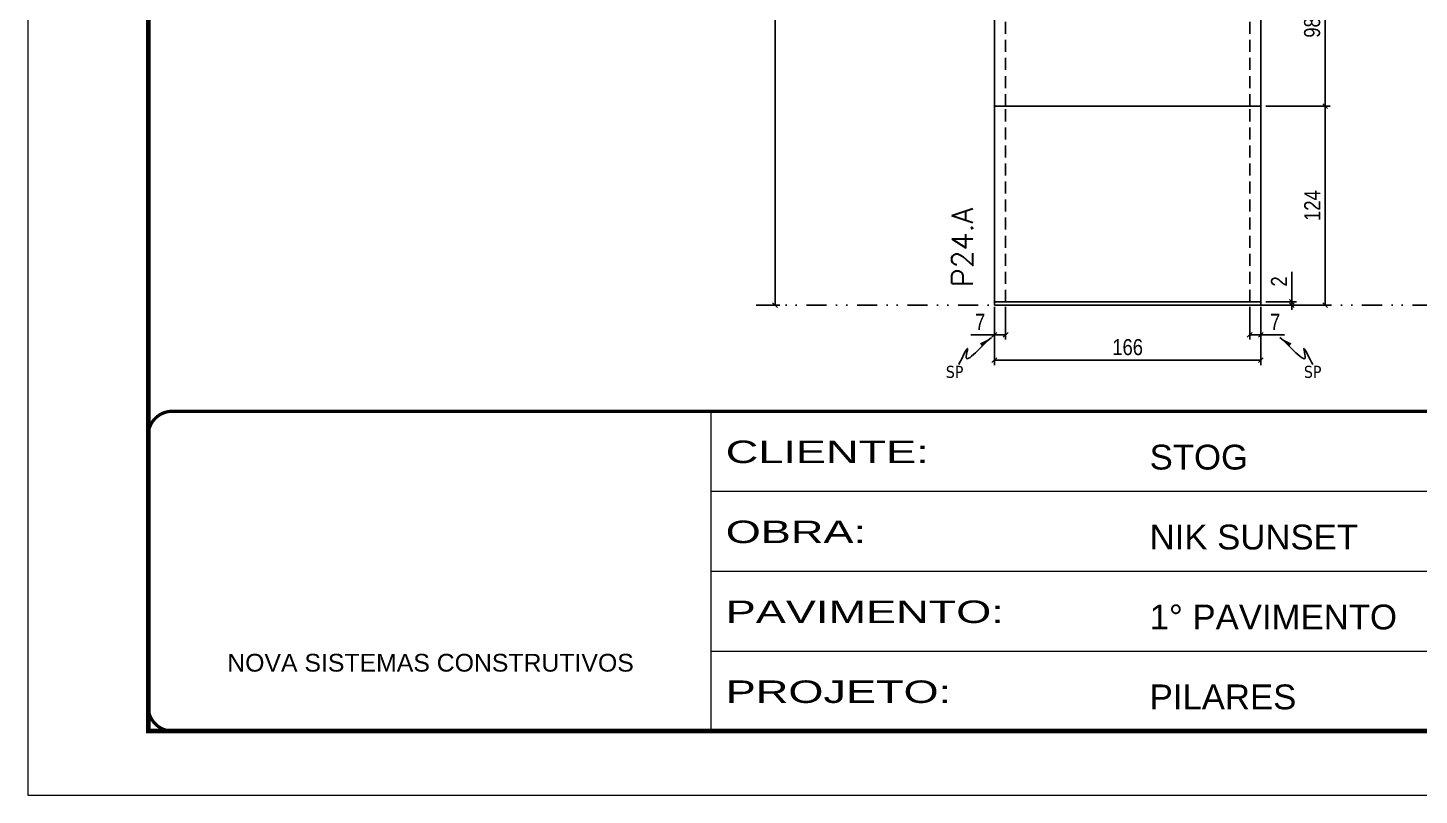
# Model space of a CAD drawing. Header units: millimetres. Extents: x 787 to 8287, y -592 to 17063.
# Drawn here: x 1425 to 2292, y 4003 to 4481 of the extents above; entities that cross this region are included whole.
import ezdxf

# ---------------------------------------------------------------- set-up
doc = ezdxf.new("R2010")
doc.units = ezdxf.units.MM
for name, pattern in [('CONTINUO', [0]), ('DASHED', [0.75, 0.5, -0.25]), ('DIVIDE2', [0.625, 0.25, -0.125, 0, -0.125, 0, -0.125]), ('HIDDEN', [0.375, 0.25, -0.125])]:
    doc.linetypes.add(name, pattern=pattern)
for name, color, linetype in [('COTA', 241, 'Continuous'), ('Nível', 160, 'Continuous'), ('Painéis', 200, 'Continuous'), ('Sarrafo de Pressão', 42, 'HIDDEN'), ('texto', 7, 'Continuous')]:
    doc.layers.add(name, color=color, linetype=linetype)
for name, color, linetype, lineweight in [('Folhas', 255, 'Continuous', 9), ('SARRAFO DE PRESSAO', 251, 'DASHED', 9), ('Texto Seção', 7, 'Continuous', 15)]:
    doc.layers.add(name, color=color, linetype=linetype, lineweight=lineweight)
doc.styles.add('ARIAL', font='arial.ttf')
doc.styles.add('COTA TECNICA', font='techl___.ttf', dxfattribs={"height": 10})
doc.styles.add('COTA TECNICA-50', font='techl___.ttf', dxfattribs={"height": 10})
doc.styles.add('REGUA-120', font='ROMANS.shx', dxfattribs={"height": 15})
doc.styles.get("Standard").update_dxf_attribs({"font": 'arial.ttf'})
doc.styles.add('Tecnologia', font='')
doc.styles.get('Tecnologia').set_extended_font_data('Forgotten Futurist')
doc.dimstyles.new('COTA PAINEL-50', dxfattribs={"dimtxt": 10, "dimasz": 3, "dimexe": 3, "dimexo": 3, "dimgap": 3, "dimtad": 1, "dimdec": 1, "dimzin": 12, "dimdsep": 46, "dimtxsty": 'COTA TECNICA-50', "dimblk1": 'OBLIQUE', "dimblk2": 'OBLIQUE', "dimsah": 1, "dimcen": 0.9, "dimclrd": 4, "dimclre": 4, "dimclrt": 240, "dimadec": 1, "dimazin": 3, "dimtfac": 1, "dimtdec": 1, "dimtmove": 0, "dimatfit": 3, "dimfxl": 0, "dimtolj": 1, "dimtzin": 12, "dimarcsym": 0})
doc.dimstyles.new('PAINEL', dxfattribs={"dimtxt": 10, "dimasz": 3, "dimexe": 3, "dimexo": 3, "dimgap": 3, "dimtad": 1, "dimdec": 1, "dimzin": 12, "dimdsep": 46, "dimtxsty": 'COTA TECNICA', "dimblk1": 'OBLIQUE', "dimblk2": 'OBLIQUE', "dimsah": 1, "dimcen": 0.9, "dimclrd": 4, "dimclre": 4, "dimclrt": 240, "dimadec": 1, "dimazin": 3, "dimtfac": 1, "dimtdec": 1, "dimtmove": 0, "dimatfit": 3, "dimfxl": 0, "dimtolj": 1, "dimtzin": 12, "dimarcsym": 0})
doc.dimstyles.get("Standard").update_dxf_attribs({"dimtxt": 0.18, "dimasz": 0.18, "dimexe": 0.18, "dimexo": 0.0625, "dimgap": 0.09, "dimtad": 0, "dimtih": 1, "dimtoh": 1, "dimdec": 4, "dimzin": 0, "dimdsep": 46, "dimtxsty": 'Standard', "dimcen": 0.09, "dimadec": 0, "dimazin": 0, "dimtfac": 1, "dimtdec": 4, "dimtofl": 0, "dimtmove": 0, "dimatfit": 3, "dimfxl": 0, "dimtolj": 1, "dimtzin": 0, "dimarcsym": 0})

# ---------------------------------------------------------------- blocks, each defined once
blk = doc.blocks.new('9999999999')
at = {"color": 30, "linetype": 'CONTINUO'}
for p, q in [((98564.56, 34230.21), (98564.56, 34429.45)), ((98564.56, 34379.64), (99583.98, 34379.64)), ((98564.56, 34329.83), (99487.98, 34329.83)), ((98564.56, 34280.02), (99487.98, 34280.02))]:
    blk.add_line(p, q, dxfattribs=at)
at = {"color": 30, "linetype": 'CONTINUO', "const_width": 2}
blk.add_lwpolyline([(99583.98, 34230.21), (99583.98, 34414.45, 0.414214), (99568.98, 34429.45), (98228.98, 34429.45, 0.414214), (98213.98, 34414.45), (98213.98, 34245.21, 0.414214), (98228.98, 34230.21), (99583.98, 34230.21)], format="xyb", dxfattribs=at)
at = {"layer": 'Folhas'}
blk.add_lwpolyline([(98138.98, 34190.21), (99623.98, 34190.21), (99623.98, 35240.21), (98138.98, 35240.21)], close=True, dxfattribs=at)
at = {"layer": 'Folhas', "color": 30, "const_width": 3}
blk.add_lwpolyline([(98213.98, 34230.21), (99583.98, 34230.21), (99583.98, 35200.21), (98213.98, 35200.21)], close=True, dxfattribs=at)
at = {"color": 7, "linetype": 'Continuous', "ltscale": 5, "style": 'ARIAL'}
for s, height, p in [('STOG', 15.483, (98837.68, 34393.13)), ('NIK SUNSET', 15.483, (98837.68, 34343.32)), ('1° PAVIMENTO', 15.4829, (98837.68, 34293.51)), ('NOVA SISTEMAS CONSTRUTIVOS', 11.0592, (98263.19, 34267.21)), ('PILARES', 15.483, (98837.68, 34243.7))]:
    blk.add_text(s, height=height, dxfattribs=at).set_placement(p)
at = {"layer": 'Folhas', "color": 7, "style": 'Tecnologia', "width": 1.5}
for s, p in [('CLIENTE:', (98573.65, 34397.17)), ('OBRA:', (98573.65, 34347.31)), ('PAVIMENTO:', (98573.65, 34297.5)), ('PROJETO:', (98573.65, 34247.69))]:
    blk.add_text(s, height=14, dxfattribs=at).set_placement(p)
blk = doc.blocks.new('_Oblique')
at = {"color": 0, "linetype": 'ByBlock', "lineweight": -2}
blk.add_line((-0.5, -0.5), (0.5, 0.5), dxfattribs=at)
blk = doc.blocks.new('*D1318')
at = {"layer": 'COTA', "color": 4, "lineweight": -2}
for p, q in [((1882.04, 4731.1), (1893.89, 4731.1)), ((1890.89, 4308.1), (1890.89, 4731.1)), ((1882.04, 4308.1), (1893.89, 4308.1))]:
    blk.add_line(p, q, dxfattribs=at)
at = {"layer": 'Defpoints', "color": 0}
for p in [(1879.04, 4731.1), (1890.89, 4731.1), (1879.04, 4308.1)]:
    blk.add_point(p, dxfattribs=at)
at = {"layer": 'COTA', "color": 4, "lineweight": -2, "xscale": 3, "yscale": 3, "zscale": 3}
for p, rotation in [((1890.89, 4731.1), 90), ((1890.89, 4308.1), 270)]:
    blk.add_blockref('_Oblique', p, dxfattribs=dict(at, rotation=rotation))
at = {"layer": 'COTA', "color": 240, "insert": (1882.68, 4519.6), "char_height": 10, "attachment_point": 5, "rotation": 90, "style": 'COTA TECNICA-50'}
blk.add_mtext('\\A1;423', dxfattribs=at)
blk = doc.blocks.new('*D625')
at = {"layer": 'COTA', "color": 4, "lineweight": -2}
for p, q in [((2027.5, 4307.1), (2027.5, 4270.74)), ((2193.5, 4307.1), (2193.5, 4270.74)), ((2193.5, 4273.74), (2027.5, 4273.74))]:
    blk.add_line(p, q, dxfattribs=at)
at = {"layer": 'Defpoints', "color": 0}
for p in [(2027.5, 4310.1), (2193.5, 4310.1), (2027.5, 4273.74)]:
    blk.add_point(p, dxfattribs=at)
at = {"layer": 'COTA', "color": 4, "lineweight": -2, "xscale": 3, "yscale": 3, "zscale": 3, "rotation": 180}
blk.add_blockref('_Oblique', (2027.5, 4273.74), dxfattribs=at)
at = {"layer": 'COTA', "color": 4, "lineweight": -2, "xscale": 3, "yscale": 3, "zscale": 3}
blk.add_blockref('_Oblique', (2193.5, 4273.74), dxfattribs=at)
at = {"layer": 'COTA', "color": 240, "insert": (2110.5, 4281.84), "char_height": 10, "attachment_point": 5, "style": 'COTA TECNICA'}
blk.add_mtext('\\A1;166', dxfattribs=at)
blk = doc.blocks.new('*D626')
at = {"layer": 'COTA', "color": 4, "lineweight": -2}
for p, q in [((2186.5, 4307.1), (2186.5, 4286.59)), ((2193.5, 4305.1), (2193.5, 4286.59)), ((2186.5, 4289.59), (2193.5, 4289.59)), ((2193.5, 4289.59), (2208.23, 4289.59))]:
    blk.add_line(p, q, dxfattribs=at)
at = {"layer": 'Defpoints', "color": 0}
for p in [(2186.5, 4310.1), (2193.5, 4308.1), (2193.5, 4289.59)]:
    blk.add_point(p, dxfattribs=at)
at = {"layer": 'COTA', "color": 4, "lineweight": -2, "xscale": 3, "yscale": 3, "zscale": 3, "rotation": 180}
blk.add_blockref('_Oblique', (2186.5, 4289.59), dxfattribs=at)
at = {"layer": 'COTA', "color": 4, "lineweight": -2, "xscale": 3, "yscale": 3, "zscale": 3}
blk.add_blockref('_Oblique', (2193.5, 4289.59), dxfattribs=at)
at = {"layer": 'COTA', "color": 240, "insert": (2202.37, 4297.67), "char_height": 10, "attachment_point": 5, "style": 'COTA TECNICA-50'}
blk.add_mtext('\\A1;7', dxfattribs=at)
blk = doc.blocks.new('*D627')
at = {"layer": 'COTA', "color": 4, "lineweight": -2}
for p, q in [((2034.5, 4307.1), (2034.5, 4286.59)), ((2027.5, 4305.1), (2027.5, 4286.59)), ((2027.5, 4289.59), (2012.77, 4289.59)), ((2034.5, 4289.59), (2027.5, 4289.59))]:
    blk.add_line(p, q, dxfattribs=at)
at = {"layer": 'Defpoints', "color": 0}
for p in [(2027.5, 4308.1), (2034.5, 4310.1), (2027.5, 4289.59)]:
    blk.add_point(p, dxfattribs=at)
at = {"layer": 'COTA', "color": 4, "lineweight": -2, "xscale": 3, "yscale": 3, "zscale": 3, "rotation": 180}
blk.add_blockref('_Oblique', (2027.5, 4289.59), dxfattribs=at)
at = {"layer": 'COTA', "color": 4, "lineweight": -2, "xscale": 3, "yscale": 3, "zscale": 3}
blk.add_blockref('_Oblique', (2034.5, 4289.59), dxfattribs=at)
at = {"layer": 'COTA', "color": 240, "insert": (2018.64, 4297.67), "char_height": 10, "attachment_point": 5, "style": 'COTA TECNICA-50'}
blk.add_mtext('\\A1;7', dxfattribs=at)
blk = doc.blocks.new('*D628')
at = {"layer": 'COTA', "color": 4, "linetype": 'ByBlock', "lineweight": -2}
for p, q in [((2196.5, 4432.1), (2236.54, 4432.1)), ((2233.54, 4308.1), (2233.54, 4432.1)), ((2196.5, 4308.1), (2236.54, 4308.1))]:
    blk.add_line(p, q, dxfattribs=at)
at = {"layer": 'Defpoints', "color": 0, "linetype": 'ByBlock'}
for p in [(2193.5, 4432.1), (2233.54, 4432.1), (2193.5, 4308.1)]:
    blk.add_point(p, dxfattribs=at)
at = {"layer": 'COTA', "color": 4, "linetype": 'ByBlock', "lineweight": -2, "xscale": 3, "yscale": 3, "zscale": 3}
for p, rotation in [((2233.54, 4432.1), 90), ((2233.54, 4308.1), 270)]:
    blk.add_blockref('_Oblique', p, dxfattribs=dict(at, rotation=rotation))
at = {"layer": 'COTA', "color": 240, "linetype": 'ByBlock', "insert": (2225.47, 4370.1), "char_height": 10, "attachment_point": 5, "rotation": 90, "style": 'COTA TECNICA'}
blk.add_mtext('\\A1;124', dxfattribs=at)
blk = doc.blocks.new('*D629')
at = {"layer": 'COTA', "color": 4, "lineweight": -2}
for p, q in [((2212.76, 4310.1), (2212.76, 4328.9)), ((2196.5, 4310.1), (2215.76, 4310.1)), ((2196.5, 4308.1), (2215.76, 4308.1)), ((2212.76, 4308.1), (2212.76, 4310.1)), ((2212.76, 4308.1), (2212.76, 4305.1))]:
    blk.add_line(p, q, dxfattribs=at)
at = {"layer": 'Defpoints', "color": 0}
for p in [(2193.5, 4310.1), (2193.5, 4308.1), (2212.76, 4308.1)]:
    blk.add_point(p, dxfattribs=at)
at = {"layer": 'COTA', "color": 4, "lineweight": -2, "xscale": 3, "yscale": 3, "zscale": 3}
for p, rotation in [((2212.76, 4310.1), 270), ((2212.76, 4308.1), 90)]:
    blk.add_blockref('_Oblique', p, dxfattribs=dict(at, rotation=rotation))
at = {"layer": 'COTA', "color": 240, "insert": (2204.76, 4322.85), "char_height": 10, "attachment_point": 5, "rotation": 90, "style": 'COTA TECNICA-50'}
blk.add_mtext('\\A1;2', dxfattribs=at)
blk = doc.blocks.new('*D630')
at = {"layer": 'COTA', "color": 4, "linetype": 'ByBlock', "lineweight": -2}
for p, q in [((2196.5, 4432.1), (2236.54, 4432.1)), ((2233.54, 4308.1), (2233.54, 4432.1)), ((2196.5, 4308.1), (2236.54, 4308.1))]:
    blk.add_line(p, q, dxfattribs=at)
at = {"layer": 'Defpoints', "color": 0, "linetype": 'ByBlock'}
for p in [(2193.5, 4432.1), (2233.54, 4432.1), (2193.5, 4308.1)]:
    blk.add_point(p, dxfattribs=at)
at = {"layer": 'COTA', "color": 4, "linetype": 'ByBlock', "lineweight": -2, "xscale": 3, "yscale": 3, "zscale": 3}
for p, rotation in [((2233.54, 4432.1), 90), ((2233.54, 4308.1), 270)]:
    blk.add_blockref('_Oblique', p, dxfattribs=dict(at, rotation=rotation))
at = {"layer": 'COTA', "color": 240, "linetype": 'ByBlock', "insert": (2225.47, 4370.1), "char_height": 10, "attachment_point": 5, "rotation": 90, "style": 'COTA TECNICA'}
blk.add_mtext('\\A1;124', dxfattribs=at)
blk = doc.blocks.new('*D631')
at = {"layer": 'COTA', "color": 4, "lineweight": -2}
for p, q in [((2196.5, 4530.1), (2236.54, 4530.1)), ((2233.54, 4432.1), (2233.54, 4530.1)), ((2196.5, 4432.1), (2236.54, 4432.1))]:
    blk.add_line(p, q, dxfattribs=at)
at = {"layer": 'Defpoints', "color": 0}
for p in [(2193.5, 4530.1), (2233.54, 4530.1), (2193.5, 4432.1)]:
    blk.add_point(p, dxfattribs=at)
at = {"layer": 'COTA', "color": 4, "lineweight": -2, "xscale": 3, "yscale": 3, "zscale": 3}
for p, rotation in [((2233.54, 4530.1), 90), ((2233.54, 4432.1), 270)]:
    blk.add_blockref('_Oblique', p, dxfattribs=dict(at, rotation=rotation))
at = {"layer": 'COTA', "color": 240, "insert": (2225.44, 4481.1), "char_height": 10, "attachment_point": 5, "rotation": 90, "style": 'COTA TECNICA-50'}
blk.add_mtext('\\A1;98', dxfattribs=at)

msp = doc.modelspace()

# ---------------------------------------------------------------- linework, layer by layer
at = {"layer": 'Nível', "color": 4, "linetype": 'DIVIDE2', "ltscale": 50}
msp.add_line((1879.04, 4308.1), (2870.5, 4308.1), dxfattribs=at)
at = {"layer": 'Painéis'}
for p, q in [((2027.5, 4667.1), (2027.5, 4432.1)), ((2193.5, 4432.1), (2193.5, 4667.1))]:
    msp.add_line(p, q, dxfattribs=at)
for points in [[(2027.5, 4432.1), (2193.5, 4432.1), (2193.5, 4310.1), (2027.5, 4310.1)], [(2027.5, 4308.1), (2193.5, 4308.1), (2193.5, 4310.1), (2027.5, 4310.1)]]:
    msp.add_lwpolyline(points, close=True, dxfattribs=at)
at = {"layer": 'Sarrafo de Pressão', "ltscale": 30}
for p, q in [((2034.5, 4432.1), (2034.5, 4530.1)), ((2186.5, 4432.1), (2186.5, 4530.1)), ((2034.5, 4310.1), (2034.5, 4432.1)), ((2186.5, 4310.1), (2186.5, 4432.1))]:
    msp.add_line(p, q, dxfattribs=at)

# ---------------------------------------------------------------- block references
at = {"layer": 'SARRAFO DE PRESSAO', "color": 6, "linetype": 'ByBlock'}
msp.add_blockref('9999999999', (-96713.48, -30187.51), dxfattribs=at)

# ---------------------------------------------------------------- texts
at = {"layer": 'texto', "color": 0, "char_height": 7.5, "attachment_point": 5}
for insert in [(2002.73, 4266.43), (2225.75, 4266.43)]:
    msp.add_mtext('{\\fTahoma|b0|i0|c0|p34;\\C4;SP}', dxfattribs=dict(at, insert=insert))
at = {"layer": 'Texto Seção', "insert": (2014.03, 4319.35), "char_height": 13, "width": 285.3299, "attachment_point": 7, "rotation": 90, "style": 'REGUA-120'}
msp.add_mtext('P24.A', dxfattribs=at)

# ---------------------------------------------------------------- dimensions: what is measured, and where the dimension line sits
at = {"layer": 'COTA'}
for base, p1, p2, angle, picture, middle in [((1890.89, 4731.1), (1879.04, 4308.1), (1879.04, 4731.1), 90, '*D1318', (1882.68, 4519.6)), ((2233.54, 4530.1), (2193.5, 4432.1), (2193.5, 4530.1), 90, '*D631', (2225.44, 4481.1)), ((2027.5, 4289.59), (2034.5, 4310.1), (2027.5, 4308.1), 180, '*D627', (2018.64, 4297.67))]:
    dim = msp.add_linear_dim(base=base, p1=p1, p2=p2, angle=angle, dimstyle='COTA PAINEL-50', dxfattribs=at)
    dim.commit()
    dim.dimension.update_dxf_attribs({"geometry": picture, "text_midpoint": middle})
at = {"layer": 'COTA', "linetype": 'ByBlock'}
for picture in ['*D628', '*D630']:
    dim = msp.add_aligned_dim(p1=(2193.5, 4308.1), p2=(2193.5, 4432.1), distance=-40.04, dimstyle='PAINEL', dxfattribs=at)
    dim.commit()
    dim.dimension.update_dxf_attribs({"geometry": picture, "text_midpoint": (2225.47, 4370.1)})
at = {"layer": 'COTA'}
dim = msp.add_linear_dim(base=(2212.76, 4308.1), p1=(2193.5, 4310.1), p2=(2193.5, 4308.1), angle=90, dimstyle='COTA PAINEL-50', dxfattribs=at)
dim.commit()
dim.dimension.update_dxf_attribs({"geometry": '*D629', "text_midpoint": (2212.76, 4322.85), "dimtype": 160})
dim = msp.add_linear_dim(base=(2027.5, 4273.74), p1=(2193.5, 4310.1), p2=(2027.5, 4310.1), angle=180, dimstyle='PAINEL', override={"dimarcsym": 2}, dxfattribs=at)
dim.commit()
dim.dimension.update_dxf_attribs({"geometry": '*D625', "text_midpoint": (2110.5, 4281.84)})
dim = msp.add_linear_dim(base=(2193.5, 4289.59), p1=(2186.5, 4310.1), p2=(2193.5, 4308.1), dimstyle='COTA PAINEL-50', dxfattribs=at)
dim.commit()
dim.dimension.update_dxf_attribs({"geometry": '*D626', "text_midpoint": (2202.37, 4297.67)})

# ---------------------------------------------------------------- leaders
at = {"layer": 'COTA', "path_type": 1}
for points in [[(2025.67, 4287.92), (2009.89, 4276.09), (2010.81, 4280.89), (2005.26, 4271.11)], [(2205.33, 4287.92), (2221.12, 4276.09), (2220.19, 4280.89), (2225.75, 4271.11)]]:
    msp.add_leader(points, dimstyle='Standard', override={"dimasz": 8}, dxfattribs=at)

doc.saveas('drawing.dxf')
